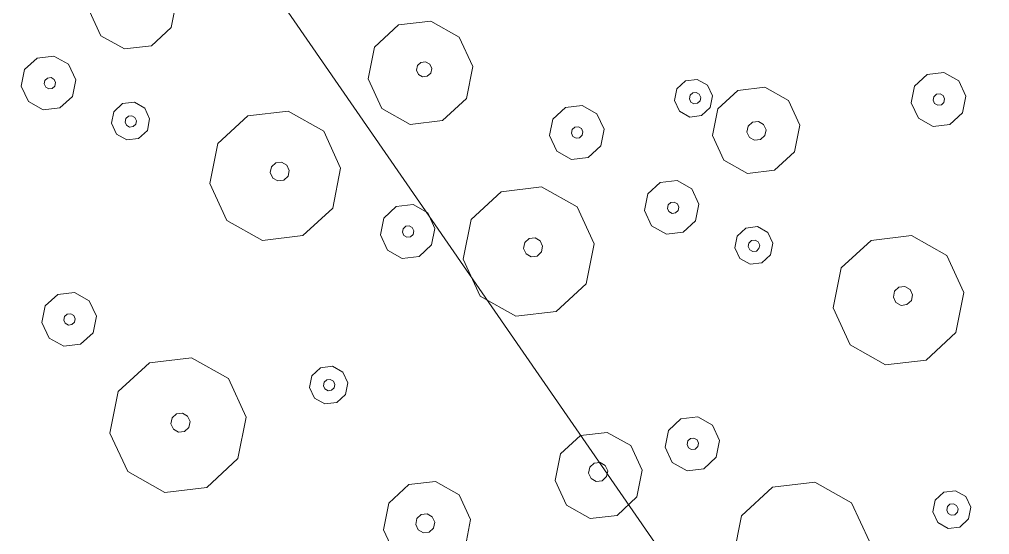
# Model space of a CAD drawing. Header units: metres. Extents: x -2858 to 512, y -1995 to 1252.
# Drawn here: x -562.544 to -559.714, y 406.825 to 408.326 of the extents above; entities that cross this region are included whole.
import ezdxf
from ezdxf.lldxf.tags import DXFTag

# ---------------------------------------------------------------- set-up
doc = ezdxf.new("R2010")
doc.units = ezdxf.units.M
doc.layers.add('Calque commun', color=7, linetype='Continuous')
tags = doc.linetypes.add('HIDDENX2', pattern=[0.75, 0.5, -0.25]).pattern_tags.tags
tags[6:7] = [DXFTag(74, 4), DXFTag(75, 0), DXFTag(340, '0'), DXFTag(46, 1.0), DXFTag(50, 0.0), DXFTag(44, 0.0), DXFTag(45, 0.0)]
tags[4:5] = [DXFTag(74, 4), DXFTag(75, 0), DXFTag(340, '0'), DXFTag(46, 1.0), DXFTag(50, 0.0), DXFTag(44, 0.0), DXFTag(45, 0.0)]

# ---------------------------------------------------------------- blocks, each defined once
blk = doc.blocks.new('toitvillacinqbismi')
at = {"layer": 'Calque commun', "color": 9, "linetype": 'Continuous', "lineweight": -2}
mesh = blk.add_polyface(dxfattribs=at)
corners = [(-2.8069, 24.5933), (-2.8069, 26.4286), (-9.4069, 24.5933), (10.4215, 26.4286), (-2.7879, 33.5933), (17.0215, 33.5933), (17.0215, 24.5933), (-2.7879, 35.4286), (10.412, 33.5933), (10.4215, 24.5933), (10.412, 35.4286), (-9.3974, 33.5933), (17.8815, 39.3192), (17.8815, 45.9286), (8.8815, 45.9286), (8.8815, 39.3192)]
mesh.append_faces([[corners[k] for k in face] for face in [(12, 13, 14, 15)]], dxfattribs={"color": 9})
mesh.append_faces([[corners[k] for k in face] for face in [(3, 4, 1), (5, 3, 6), (11, 1, 4)]], dxfattribs={"vtx0": -1, "vtx1": -1, "color": 9})
mesh.append_faces([[corners[k] for k in face] for face in [(3, 8, 4)]], dxfattribs={"vtx0": -1, "vtx1": -1, "vtx2": -1, "color": 9})
mesh.append_faces([[corners[k] for k in face] for face in [(0, 1, 2)]], dxfattribs={"vtx1": -1, "color": 9})
mesh.append_faces([[corners[k] for k in face] for face in [(7, 4, 8), (11, 2, 1), (5, 8, 3)]], dxfattribs={"vtx1": -1, "vtx2": -1, "color": 9})
mesh.append_faces([[corners[k] for k in face] for face in [(3, 9, 6), (8, 10, 7)]], dxfattribs={"vtx2": -1, "color": 9})
blk = doc.blocks.new('pattern')
at = {"layer": 'Calque commun', "color": 54, "linetype": 'Continuous', "lineweight": 9}
for p, q in [((64.676, 67.9206), (64.6897, 67.9524)), ((64.6897, 67.9524), (64.7195, 67.97)), ((64.7195, 67.97), (64.754, 67.9667)), ((64.754, 67.9667), (64.7799, 67.9438)), ((64.7137, 67.9178), (64.7179, 67.9273)), ((64.7179, 67.9273), (64.7268, 67.9326)), ((64.7268, 67.9326), (64.7371, 67.9316)), ((64.7371, 67.9316), (64.7449, 67.9247)), ((64.7449, 67.9247), (64.7472, 67.9146)), ((64.7799, 67.9438), (64.7875, 67.91)), ((64.6835, 67.8868), (64.676, 67.9206)), ((64.716, 67.9076), (64.7137, 67.9178)), ((64.7238, 67.9008), (64.716, 67.9076)), ((64.7341, 67.8998), (64.7238, 67.9008)), ((64.7431, 67.9051), (64.7341, 67.8998)), ((64.7472, 67.9146), (64.7431, 67.9051)), ((64.7875, 67.91), (64.7737, 67.8783)), ((64.7094, 67.8639), (64.6835, 67.8868)), ((64.7737, 67.8783), (64.7439, 67.8606)), ((64.7439, 67.8606), (64.7094, 67.8639)), ((64.9123, 67.6846), (64.9614, 67.798)), ((64.9391, 67.564), (64.9123, 67.6846)), ((64.237, 67.5194), (64.3391, 67.5797)), ((64.3391, 67.5797), (64.4573, 67.5685)), ((64.4573, 67.5685), (64.5462, 67.4899)), ((65.0318, 67.4822), (64.9391, 67.564)), ((65.2613, 67.5333), (65.1549, 67.4704)), ((64.1898, 67.4105), (64.237, 67.5194)), ((64.5462, 67.4899), (64.572, 67.3741)), ((65.1549, 67.4704), (65.0318, 67.4822)), ((64.3419, 67.4122), (64.3568, 67.421)), ((64.3568, 67.421), (64.374, 67.4193)), ((64.374, 67.4193), (64.387, 67.4079)), ((64.2156, 67.2947), (64.1898, 67.4105)), ((64.335, 67.3963), (64.3419, 67.4122)), ((64.3388, 67.3794), (64.335, 67.3963)), ((64.3908, 67.391), (64.3839, 67.3751)), ((64.387, 67.4079), (64.3908, 67.391)), ((64.3518, 67.368), (64.3388, 67.3794)), ((64.369, 67.3663), (64.3518, 67.368)), ((64.3839, 67.3751), (64.369, 67.3663)), ((64.572, 67.3741), (64.5248, 67.2652)), ((65.0338, 67.2765), (65.0764, 67.3016)), ((65.0764, 67.3016), (65.1256, 67.2969)), ((64.3045, 67.2162), (64.2156, 67.2947)), ((65.0142, 67.2311), (65.0338, 67.2765)), ((65.1256, 67.2969), (65.1627, 67.2642)), ((64.5248, 67.2652), (64.4226, 67.2049)), ((65.1627, 67.2642), (65.1734, 67.2159)), ((64.4226, 67.2049), (64.3045, 67.2162)), ((65.0249, 67.1829), (65.0142, 67.2311)), ((65.0764, 67.226), (65.0805, 67.2355)), ((65.0786, 67.2159), (65.0764, 67.226)), ((65.0805, 67.2355), (65.0894, 67.2408)), ((65.0894, 67.2408), (65.0998, 67.2398)), ((65.0998, 67.2398), (65.1076, 67.2329)), ((65.1098, 67.2228), (65.1057, 67.2133)), ((65.1076, 67.2329), (65.1098, 67.2228)), ((65.0864, 67.209), (65.0786, 67.2159)), ((65.0967, 67.208), (65.0864, 67.209)), ((65.1057, 67.2133), (65.0967, 67.208)), ((65.1734, 67.2159), (65.1538, 67.1706)), ((65.2489, 67.1661), (65.317, 67.2063)), ((65.317, 67.2063), (65.3958, 67.1988)), ((65.3958, 67.1988), (65.4551, 67.1465)), ((63.8073, 67.142), (63.8499, 67.1672)), ((63.8499, 67.1672), (63.8991, 67.1625)), ((63.8991, 67.1625), (63.9362, 67.1297)), ((65.062, 67.1501), (65.0249, 67.1829)), ((65.1538, 67.1706), (65.1112, 67.1454)), ((65.2174, 67.0935), (65.2489, 67.1661)), ((63.7876, 67.0967), (63.8073, 67.142)), ((65.1112, 67.1454), (65.062, 67.1501)), ((65.4551, 67.1465), (65.4723, 67.0693)), ((63.854, 67.1011), (63.8629, 67.1063)), ((63.8629, 67.1063), (63.8732, 67.1054)), ((63.8732, 67.1054), (63.881, 67.0985)), ((63.9362, 67.1297), (63.9469, 67.0815)), ((63.7984, 67.0484), (63.7876, 67.0967)), ((63.8498, 67.0915), (63.854, 67.1011)), ((63.8521, 67.0814), (63.8498, 67.0915)), ((63.8599, 67.0745), (63.8521, 67.0814)), ((63.8791, 67.0788), (63.8702, 67.0735)), ((63.8833, 67.0883), (63.8791, 67.0788)), ((63.881, 67.0985), (63.8833, 67.0883)), ((63.9469, 67.0815), (63.9272, 67.0361)), ((65.2346, 67.0163), (65.2174, 67.0935)), ((65.3104, 67.0762), (65.3173, 67.092)), ((65.3142, 67.0593), (65.3104, 67.0762)), ((65.3173, 67.092), (65.3322, 67.1008)), ((65.3322, 67.1008), (65.3494, 67.0992)), ((65.3494, 67.0992), (65.3624, 67.0877)), ((65.3624, 67.0877), (65.3662, 67.0709)), ((63.8354, 67.0157), (63.7984, 67.0484)), ((63.8702, 67.0735), (63.8599, 67.0745)), ((65.3271, 67.0478), (65.3142, 67.0593)), ((65.3444, 67.0462), (65.3271, 67.0478)), ((65.3593, 67.055), (65.3444, 67.0462)), ((65.3662, 67.0709), (65.3593, 67.055)), ((65.4723, 67.0693), (65.4408, 66.9967)), ((63.9272, 67.0361), (63.8847, 67.011)), ((64.5016, 67.0085), (64.5314, 67.026)), ((64.5314, 67.026), (64.5659, 67.0228)), ((64.5659, 67.0228), (64.5918, 66.9999)), ((63.8847, 67.011), (63.8354, 67.0157)), ((64.4878, 66.9767), (64.5016, 67.0085)), ((64.5918, 66.9999), (64.5993, 66.9661)), ((65.2939, 66.964), (65.2346, 67.0163)), ((65.4408, 66.9967), (65.3727, 66.9565)), ((64.4954, 66.9429), (64.4878, 66.9767)), ((64.5273, 66.9739), (64.5314, 66.9835)), ((64.5295, 66.9638), (64.5273, 66.9739)), ((64.5373, 66.9569), (64.5295, 66.9638)), ((64.5314, 66.9835), (64.5404, 66.9888)), ((64.5404, 66.9888), (64.5507, 66.9878)), ((64.5507, 66.9878), (64.5585, 66.9809)), ((64.5607, 66.9708), (64.5566, 66.9612)), ((64.5585, 66.9809), (64.5607, 66.9708)), ((64.5993, 66.9661), (64.5856, 66.9343)), ((65.3727, 66.9565), (65.2939, 66.964)), ((64.5213, 66.92), (64.4954, 66.9429)), ((64.5477, 66.956), (64.5373, 66.9569)), ((64.5566, 66.9612), (64.5477, 66.956)), ((64.5856, 66.9343), (64.5558, 66.9167)), ((64.5558, 66.9167), (64.5213, 66.92)), ((65.6895, 66.8885), (65.7576, 66.9288)), ((64.1929, 66.8374), (64.261, 66.8776)), ((64.261, 66.8776), (64.3398, 66.8701)), ((65.658, 66.816), (65.6895, 66.8885)), ((64.3398, 66.8701), (64.3991, 66.8178)), ((64.1614, 66.7648), (64.1929, 66.8374)), ((65.7653, 66.816), (65.7802, 66.8248)), ((65.7802, 66.8248), (65.7974, 66.8231)), ((65.7974, 66.8231), (65.8104, 66.8117)), ((64.3991, 66.8178), (64.4163, 66.7405)), ((64.5606, 66.7718), (64.6032, 66.7969)), ((64.6032, 66.7969), (64.6524, 66.7922)), ((64.6524, 66.7922), (64.6895, 66.7595)), ((65.6752, 66.7387), (65.658, 66.816)), ((65.7584, 66.8001), (65.7653, 66.816)), ((65.7622, 66.7832), (65.7584, 66.8001)), ((65.8142, 66.7948), (65.8073, 66.7789)), ((65.8104, 66.8117), (65.8142, 66.7948)), ((65.9128, 66.7917), (65.8814, 66.7191)), ((64.1786, 66.6876), (64.1614, 66.7648)), ((64.2617, 66.7571), (64.2685, 66.773)), ((64.2685, 66.773), (64.2834, 66.7818)), ((64.2834, 66.7818), (64.3007, 66.7802)), ((64.3007, 66.7802), (64.3136, 66.7687)), ((64.3136, 66.7687), (64.3174, 66.7518)), ((64.5409, 66.7264), (64.5606, 66.7718)), ((65.7751, 66.7718), (65.7622, 66.7832)), ((65.7924, 66.7701), (65.7751, 66.7718)), ((65.8073, 66.7789), (65.7924, 66.7701)), ((64.2654, 66.7402), (64.2617, 66.7571)), ((64.2784, 66.7288), (64.2654, 66.7402)), ((64.3105, 66.736), (64.2956, 66.7272)), ((64.3174, 66.7518), (64.3105, 66.736)), ((64.4163, 66.7405), (64.3848, 66.668)), ((64.606, 66.7337), (64.6149, 66.739)), ((64.6149, 66.739), (64.6253, 66.738)), ((64.6253, 66.738), (64.633, 66.7312)), ((64.6895, 66.7595), (64.7002, 66.7112)), ((65.7345, 66.6864), (65.6752, 66.7387)), ((64.2956, 66.7272), (64.2784, 66.7288)), ((64.5517, 66.6781), (64.5409, 66.7264)), ((64.6019, 66.7242), (64.606, 66.7337)), ((64.6041, 66.7141), (64.6019, 66.7242)), ((64.6119, 66.7072), (64.6041, 66.7141)), ((64.6222, 66.7062), (64.6119, 66.7072)), ((64.6312, 66.7115), (64.6222, 66.7062)), ((64.6353, 66.721), (64.6312, 66.7115)), ((64.633, 66.7312), (64.6353, 66.721)), ((64.7002, 66.7112), (64.6806, 66.6659)), ((65.8814, 66.7191), (65.8132, 66.6789)), ((64.2379, 66.6353), (64.1786, 66.6876)), ((64.851, 66.621), (64.9532, 66.6813)), ((64.9532, 66.6813), (65.0713, 66.6701)), ((65.8132, 66.6789), (65.7345, 66.6864)), ((64.3848, 66.668), (64.3167, 66.6277)), ((64.5888, 66.6454), (64.5517, 66.6781)), ((64.6806, 66.6659), (64.638, 66.6407)), ((65.0713, 66.6701), (65.1603, 66.5915)), ((64.3167, 66.6277), (64.2379, 66.6353)), ((64.638, 66.6407), (64.5888, 66.6454)), ((64.2992, 66.5909), (64.329, 66.6085)), ((64.329, 66.6085), (64.3635, 66.6052)), ((64.3635, 66.6052), (64.3894, 66.5823)), ((64.8038, 66.5121), (64.851, 66.621)), ((64.2855, 66.5592), (64.2992, 66.5909)), ((64.3211, 66.5588), (64.3252, 66.5683)), ((64.3252, 66.5683), (64.3342, 66.5736)), ((64.3342, 66.5736), (64.3445, 66.5726)), ((64.3445, 66.5726), (64.3523, 66.5658)), ((64.3523, 66.5658), (64.3546, 66.5556)), ((64.3894, 66.5823), (64.3969, 66.5486)), ((65.1603, 66.5915), (65.1861, 66.4757)), ((64.293, 66.5254), (64.2855, 66.5592)), ((64.3234, 66.5487), (64.3211, 66.5588)), ((64.3311, 66.5418), (64.3234, 66.5487)), ((64.3415, 66.5408), (64.3311, 66.5418)), ((64.3504, 66.5461), (64.3415, 66.5408)), ((64.3546, 66.5556), (64.3504, 66.5461)), ((64.3969, 66.5486), (64.3832, 66.5168)), ((64.3189, 66.5025), (64.293, 66.5254)), ((64.3832, 66.5168), (64.3534, 66.4992)), ((64.8296, 66.3963), (64.8038, 66.5121)), ((64.9491, 66.4979), (64.956, 66.5138)), ((64.956, 66.5138), (64.9709, 66.5226)), ((64.9709, 66.5226), (64.9881, 66.5209)), ((64.9881, 66.5209), (65.0011, 66.5095)), ((65.0011, 66.5095), (65.0048, 66.4926)), ((64.3534, 66.4992), (64.3189, 66.5025)), ((64.9528, 66.481), (64.9491, 66.4979)), ((64.9658, 66.4696), (64.9528, 66.481)), ((65.0048, 66.4926), (64.9979, 66.4767)), ((64.983, 66.4679), (64.9658, 66.4696)), ((64.9979, 66.4767), (64.983, 66.4679)), ((65.1861, 66.4757), (65.1389, 66.3668)), ((64.5825, 66.4199), (64.6251, 66.4451)), ((64.6251, 66.4451), (64.6743, 66.4404)), ((64.6743, 66.4404), (64.7114, 66.4076)), ((64.5629, 66.3746), (64.5825, 66.4199)), ((64.7114, 66.4076), (64.7222, 66.3594)), ((64.9185, 66.3177), (64.8296, 66.3963)), ((64.5736, 66.3263), (64.5629, 66.3746)), ((64.6251, 66.3694), (64.6292, 66.379)), ((64.6273, 66.3593), (64.6251, 66.3694)), ((64.6292, 66.379), (64.6381, 66.3842)), ((64.6381, 66.3842), (64.6485, 66.3833)), ((64.6485, 66.3833), (64.6563, 66.3764)), ((64.6563, 66.3764), (64.6585, 66.3662)), ((65.6322, 66.356), (65.662, 66.3736)), ((65.662, 66.3736), (65.6965, 66.3703)), ((65.6965, 66.3703), (65.7224, 66.3474)), ((64.6351, 66.3524), (64.6273, 66.3593)), ((64.6454, 66.3514), (64.6351, 66.3524)), ((64.6544, 66.3567), (64.6454, 66.3514)), ((64.6585, 66.3662), (64.6544, 66.3567)), ((64.7222, 66.3594), (64.7025, 66.314)), ((65.1389, 66.3668), (65.0367, 66.3065)), ((65.6185, 66.3243), (65.6322, 66.356)), ((65.7224, 66.3474), (65.73, 66.3136)), ((64.6107, 66.2936), (64.5736, 66.3263)), ((64.7025, 66.314), (64.6599, 66.2889)), ((65.0367, 66.3065), (64.9185, 66.3177)), ((65.626, 66.2905), (65.6185, 66.3243)), ((65.6562, 66.3214), (65.6604, 66.3309)), ((65.6585, 66.3113), (65.6562, 66.3214)), ((65.6663, 66.3044), (65.6585, 66.3113)), ((65.6604, 66.3309), (65.6693, 66.3362)), ((65.6693, 66.3362), (65.6796, 66.3352)), ((65.6796, 66.3352), (65.6874, 66.3284)), ((65.6897, 66.3182), (65.6856, 66.3087)), ((65.6874, 66.3284), (65.6897, 66.3182)), ((65.73, 66.3136), (65.7162, 66.2819)), ((64.6599, 66.2889), (64.6107, 66.2936)), ((65.6519, 66.2676), (65.626, 66.2905)), ((65.6766, 66.3034), (65.6663, 66.3044)), ((65.6856, 66.3087), (65.6766, 66.3034)), ((65.1269, 66.245), (65.1694, 66.2701)), ((65.1694, 66.2701), (65.2187, 66.2654)), ((65.2187, 66.2654), (65.2557, 66.2327)), ((65.6864, 66.2643), (65.6519, 66.2676)), ((65.7162, 66.2819), (65.6864, 66.2643)), ((65.9039, 66.2017), (66.0104, 66.2645)), ((66.0104, 66.2645), (66.1334, 66.2528)), ((65.1072, 66.1996), (65.1269, 66.245)), ((65.2557, 66.2327), (65.2665, 66.1844)), ((66.1334, 66.2528), (66.2261, 66.171)), ((65.1179, 66.1513), (65.1072, 66.1996)), ((65.1694, 66.1945), (65.1735, 66.204)), ((65.1735, 66.204), (65.1825, 66.2093)), ((65.1825, 66.2093), (65.1928, 66.2083)), ((65.1928, 66.2083), (65.2006, 66.2014)), ((65.2006, 66.2014), (65.2028, 66.1913)), ((65.8548, 66.0883), (65.9039, 66.2017)), ((65.1716, 66.1843), (65.1694, 66.1945)), ((65.1794, 66.1775), (65.1716, 66.1843)), ((65.1898, 66.1765), (65.1794, 66.1775)), ((65.1987, 66.1818), (65.1898, 66.1765)), ((65.2028, 66.1913), (65.1987, 66.1818)), ((65.2665, 66.1844), (65.2468, 66.1391)), ((66.2261, 66.171), (66.253, 66.0503)), ((65.155, 66.1186), (65.1179, 66.1513)), ((65.2042, 66.1139), (65.155, 66.1186)), ((65.2468, 66.1391), (65.2042, 66.1139)), ((65.8816, 65.9676), (65.8548, 66.0883)), ((66.016, 66.0725), (66.0229, 66.0884)), ((66.0229, 66.0884), (66.0378, 66.0972)), ((66.0378, 66.0972), (66.055, 66.0956)), ((66.055, 66.0956), (66.068, 66.0841)), ((66.068, 66.0841), (66.0717, 66.0672)), ((64.7019, 66.013), (64.7837, 66.0612)), ((64.7837, 66.0612), (64.8782, 66.0522)), ((66.0197, 66.0556), (66.016, 66.0725)), ((66.0717, 66.0672), (66.0648, 66.0513)), ((64.8782, 66.0522), (64.9493, 65.9894)), ((66.0327, 66.0442), (66.0197, 66.0556)), ((66.0499, 66.0425), (66.0327, 66.0442)), ((66.0648, 66.0513), (66.0499, 66.0425)), ((66.253, 66.0503), (66.2038, 65.9369)), ((64.6642, 65.9259), (64.7019, 66.013)), ((64.9493, 65.9894), (64.97, 65.8967)), ((65.1795, 65.923), (65.2816, 65.9834)), ((65.2816, 65.9834), (65.3998, 65.9721)), ((65.3998, 65.9721), (65.4887, 65.8936)), ((65.9743, 65.8858), (65.8816, 65.9676)), ((64.6848, 65.8332), (64.6642, 65.9259)), ((64.7804, 65.9145), (64.7859, 65.9272)), ((64.7834, 65.901), (64.7804, 65.9145)), ((64.7859, 65.9272), (64.7978, 65.9342)), ((64.7978, 65.9342), (64.8116, 65.9329)), ((64.8116, 65.9329), (64.822, 65.9238)), ((64.822, 65.9238), (64.825, 65.9103)), ((65.1322, 65.8142), (65.1795, 65.923)), ((66.2038, 65.9369), (66.0974, 65.8741)), ((64.7938, 65.8918), (64.7834, 65.901)), ((64.8075, 65.8905), (64.7938, 65.8918)), ((64.8195, 65.8976), (64.8075, 65.8905)), ((64.825, 65.9103), (64.8195, 65.8976)), ((64.97, 65.8967), (64.9322, 65.8096)), ((65.4887, 65.8936), (65.5145, 65.7777)), ((66.0974, 65.8741), (65.9743, 65.8858)), ((64.756, 65.7704), (64.6848, 65.8332)), ((64.9322, 65.8096), (64.8505, 65.7614)), ((65.1581, 65.6983), (65.1322, 65.8142)), ((65.2775, 65.8), (65.2844, 65.8158)), ((65.2844, 65.8158), (65.2993, 65.8246)), ((65.2993, 65.8246), (65.3166, 65.823)), ((65.3166, 65.823), (65.3295, 65.8115)), ((65.3295, 65.8115), (65.3333, 65.7946)), ((65.2813, 65.7831), (65.2775, 65.8)), ((65.2943, 65.7716), (65.2813, 65.7831)), ((65.3264, 65.7788), (65.3115, 65.77)), ((65.3333, 65.7946), (65.3264, 65.7788)), ((65.5145, 65.7777), (65.4673, 65.6689)), ((64.8505, 65.7614), (64.756, 65.7704)), ((65.3115, 65.77), (65.2943, 65.7716)), ((65.247, 65.6198), (65.1581, 65.6983)), ((65.9763, 65.6801), (66.0189, 65.7053)), ((66.0189, 65.7053), (66.0681, 65.7006)), ((66.0681, 65.7006), (66.1052, 65.6678)), ((65.4673, 65.6689), (65.3651, 65.6086)), ((65.9567, 65.6348), (65.9763, 65.6801)), ((66.1052, 65.6678), (66.1159, 65.6196)), ((65.9674, 65.5865), (65.9567, 65.6348)), ((66.0189, 65.6296), (66.023, 65.6392)), ((66.023, 65.6392), (66.0319, 65.6444)), ((66.0319, 65.6444), (66.0423, 65.6434)), ((66.0423, 65.6434), (66.05, 65.6366)), ((66.05, 65.6366), (66.0523, 65.6264)), ((65.3651, 65.6086), (65.247, 65.6198)), ((66.0211, 65.6195), (66.0189, 65.6296)), ((66.0289, 65.6126), (66.0211, 65.6195)), ((66.0392, 65.6116), (66.0289, 65.6126)), ((66.0482, 65.6169), (66.0392, 65.6116)), ((66.0523, 65.6264), (66.0482, 65.6169)), ((66.1159, 65.6196), (66.0963, 65.5742)), ((66.0045, 65.5538), (65.9674, 65.5865)), ((66.0537, 65.5491), (66.0045, 65.5538)), ((66.0963, 65.5742), (66.0537, 65.5491)), ((65.4304, 65.3803), (65.4441, 65.4121)), ((65.4441, 65.4121), (65.4739, 65.4297)), ((65.4739, 65.4297), (65.5084, 65.4264)), ((65.5084, 65.4264), (65.5343, 65.4035)), ((65.4379, 65.3466), (65.4304, 65.3803)), ((65.4698, 65.3776), (65.4739, 65.3871)), ((65.4721, 65.3675), (65.4698, 65.3776)), ((65.4739, 65.3871), (65.4829, 65.3924)), ((65.4829, 65.3924), (65.4932, 65.3914)), ((65.4932, 65.3914), (65.501, 65.3845)), ((65.501, 65.3845), (65.5032, 65.3744)), ((65.5343, 65.4035), (65.5418, 65.3697)), ((65.4798, 65.3606), (65.4721, 65.3675)), ((65.4902, 65.3596), (65.4798, 65.3606)), ((65.4991, 65.3649), (65.4902, 65.3596)), ((65.5032, 65.3744), (65.4991, 65.3649)), ((65.5418, 65.3697), (65.5281, 65.338)), ((65.4638, 65.3237), (65.4379, 65.3466)), ((65.4983, 65.3204), (65.4638, 65.3237)), ((65.5281, 65.338), (65.4983, 65.3204)), ((65.1354, 65.2411), (65.2035, 65.2813)), ((65.2035, 65.2813), (65.2823, 65.2738)), ((65.2823, 65.2738), (65.3416, 65.2214)), ((65.3416, 65.2214), (65.3588, 65.1442)), ((65.5031, 65.1754), (65.5457, 65.2005)), ((65.5457, 65.2005), (65.5949, 65.1959)), ((65.5949, 65.1959), (65.632, 65.1631)), ((65.4834, 65.1301), (65.5031, 65.1754)), ((65.632, 65.1631), (65.6427, 65.1149)), ((65.3588, 65.1442), (65.3273, 65.0716)), ((65.4942, 65.0818), (65.4834, 65.1301)), ((65.5443, 65.1279), (65.5485, 65.1374)), ((65.5466, 65.1177), (65.5443, 65.1279)), ((65.5485, 65.1374), (65.5574, 65.1427)), ((65.5574, 65.1427), (65.5678, 65.1417)), ((65.5678, 65.1417), (65.5755, 65.1348)), ((65.5778, 65.1247), (65.5737, 65.1151)), ((65.5755, 65.1348), (65.5778, 65.1247)), ((65.5544, 65.1108), (65.5466, 65.1177)), ((65.5647, 65.1099), (65.5544, 65.1108)), ((65.5737, 65.1151), (65.5647, 65.1099)), ((65.6427, 65.1149), (65.6231, 65.0695)), ((65.5313, 65.0491), (65.4942, 65.0818)), ((65.6231, 65.0695), (65.5805, 65.0444)), ((65.5805, 65.0444), (65.5313, 65.0491))]:
    blk.add_line(p, q, dxfattribs=at)
at = {"layer": 'Calque commun', "color": 7, "linetype": 'Continuous', "lineweight": 9}
mesh = blk.add_polyface(dxfattribs=at)
corners = [(70.8497, 113.5412), (53.8349, 19.1692), (74.7282, 106.3237), (76.0435, 113.5984), (74.769, 106.1763), (58.8077, 18.2701), (114.1703, 105.207), (114.1703, 98.5387)]
mesh.append_faces([[corners[k] for k in face] for face in [(3, 4, 6)]], dxfattribs={"vtx0": -1, "vtx1": -1, "color": 7})
mesh.append_faces([[corners[k] for k in face] for face in [(3, 2, 4)]], dxfattribs={"vtx0": -1, "vtx2": -1, "color": 7})
mesh.append_faces([[corners[k] for k in face] for face in [(5, 2, 1)]], dxfattribs={"vtx1": -1, "color": 7})
mesh.append_faces([[corners[k] for k in face] for face in [(0, 1, 2), (3, 0, 2)]], dxfattribs={"vtx1": -1, "vtx2": -1, "color": 7})
mesh.append_faces([[corners[k] for k in face] for face in [(4, 7, 6)]], dxfattribs={"vtx2": -1, "color": 7})

msp = doc.modelspace()

# ---------------------------------------------------------------- linework, layer by layer
at = {"layer": 'Calque commun', "color": 3, "linetype": 'HIDDENX2', "lineweight": 18, "extrusion": (0, 0, -1)}
msp.add_arc((494.5277, 544.1418), 162.6468, 258.823451, 321.396966, dxfattribs=at)
msp.add_arc((494.5277, 544.1418), 162.6468, 258.823451, 321.396966, dxfattribs=at)
msp.add_arc((494.5277, 544.1418), 162.6468, 258.823451, 321.396966, dxfattribs=at)

# ---------------------------------------------------------------- block references
at = {"layer": 'Calque commun', "color": 0, "linetype": 'ByBlock', "lineweight": -2, "rotation": 228.1617603435354}
msp.add_blockref('pattern', (-567.2453, 500.4263), dxfattribs=at)
at = {"layer": 'Calque commun', "color": 0, "linetype": 'ByBlock', "lineweight": 9, "rotation": 217.7683001003761}
msp.add_blockref('toitvillacinqbismi', (-562.392, 450.7656), dxfattribs=at)

doc.saveas('drawing.dxf')
